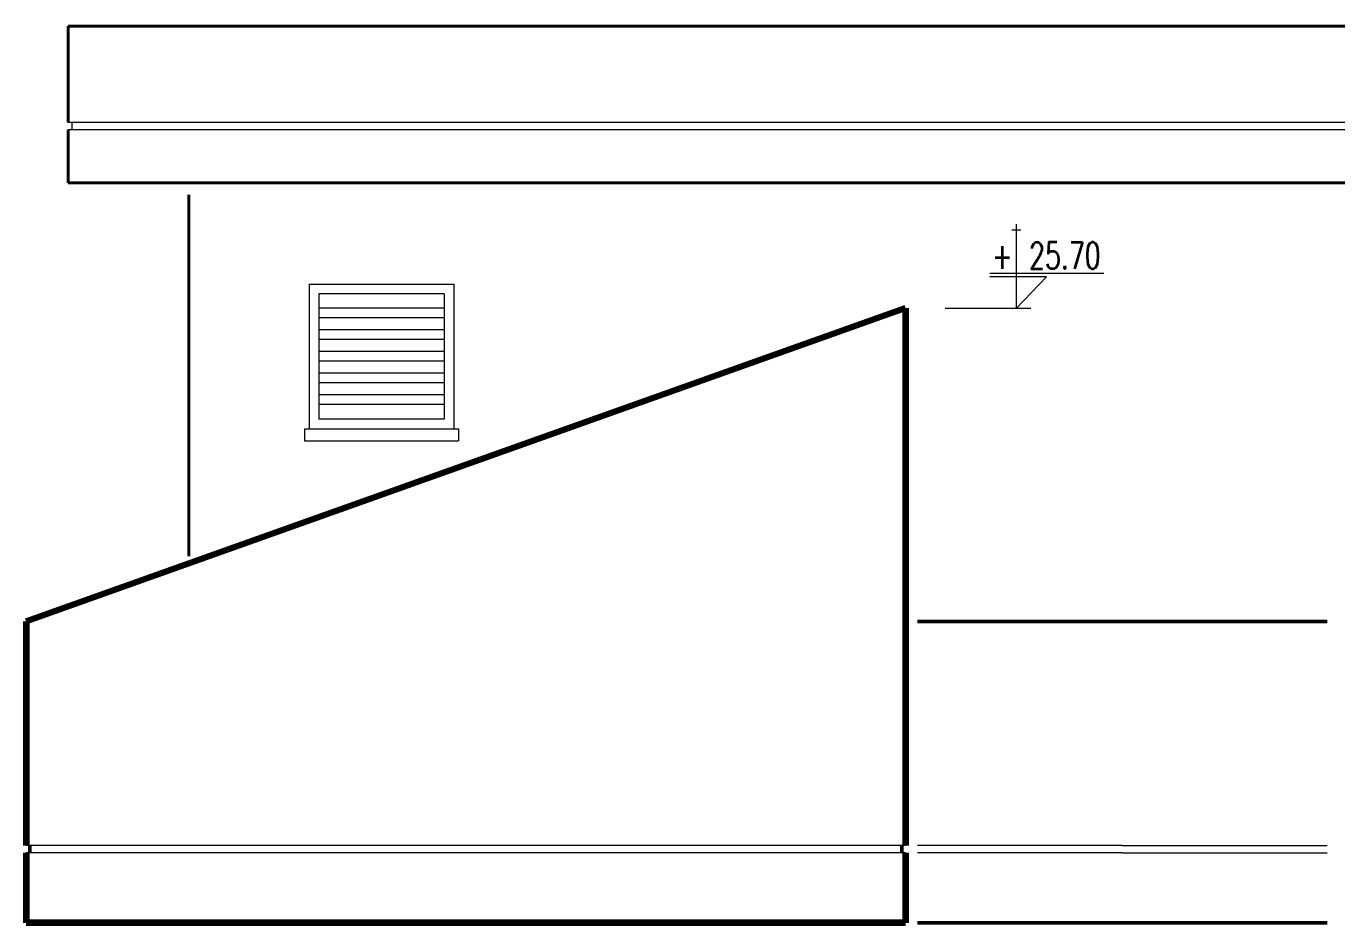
# Model space of a CAD drawing. Header units: millimetres. Extents: x 2016.56 to 2021.8, y 13721.83 to 13722.48.
# Drawn here: x 2020.0153 to 2020.1241, y 13722.3985 to 13722.4729 of the extents above; entities that cross this region are included whole.
import ezdxf

# ---------------------------------------------------------------- set-up
doc = ezdxf.new("R2010")
doc.units = ezdxf.units.MM
doc.layers.get('0').update_dxf_attribs({"lineweight": 20})
for name, color, linetype, lineweight in [('0.5', 200, 'Continuous', 50), ('1.2', 120, 'Continuous', 120), ('DUVAR', 4, 'Continuous', 40), ('PENCERE', 3, 'Continuous', 13), ('TEXT', 7, 'Continuous', 20)]:
    doc.layers.add(name, color=color, linetype=linetype, lineweight=lineweight)
doc.styles.get("Standard").update_dxf_attribs({"font": 'txt.shx', "width": 0.7, "height": 11})

msp = doc.modelspace()

# ---------------------------------------------------------------- linework, layer by layer
for p, q in [((2020.01911, 13722.46494), (2020.01911, 13722.46434)), ((2020.03881, 13722.45154), (2020.03881, 13722.43954)), ((2020.03881, 13722.45154), (2020.05081, 13722.45154)), ((2020.05081, 13722.45154), (2020.05081, 13722.43954)), ((2020.03841, 13722.43954), (2020.05121, 13722.43954)), ((2020.03841, 13722.43954), (2020.03841, 13722.43854)), ((2020.05121, 13722.43954), (2020.05121, 13722.43854)), ((2020.03841, 13722.43854), (2020.05121, 13722.43854)), ((2020.08831, 13722.40494), (2020.01531, 13722.40494)), ((2020.08831, 13722.40434), (2020.01531, 13722.40434))]:
    msp.add_line(p, q)
at = {"layer": '0.5'}
for p, q in [((2020.08931, 13722.42354), (2020.12331, 13722.42354)), ((2020.01561, 13722.40494), (2020.01561, 13722.40434)), ((2020.08801, 13722.40494), (2020.08801, 13722.40434)), ((2020.08931, 13722.39854), (2020.12331, 13722.39854))]:
    msp.add_line(p, q, dxfattribs=at)
at = {"layer": '1.2'}
for p, q in [((2020.08831, 13722.44954), (2020.01531, 13722.42354)), ((2020.08831, 13722.44954), (2020.08831, 13722.40494)), ((2020.01531, 13722.42354), (2020.01531, 13722.40494)), ((2020.01531, 13722.40434), (2020.01531, 13722.39854)), ((2020.08831, 13722.40434), (2020.08831, 13722.39854)), ((2020.08831, 13722.39854), (2020.01531, 13722.39854))]:
    msp.add_line(p, q, dxfattribs=at)
at = {"layer": 'DUVAR'}
for p, q in [((2020.01881, 13722.46494), (2020.01881, 13722.47294)), ((2020.01881, 13722.47294), (2020.16781, 13722.47294)), ((2020.01881, 13722.45994), (2020.01881, 13722.46434)), ((2020.16781, 13722.45994), (2020.01881, 13722.45994)), ((2020.02881, 13722.45894), (2020.02881, 13722.42895))]:
    msp.add_line(p, q, dxfattribs=at)
at = {"layer": 'PENCERE'}
for p, q in [((2020.16781, 13722.46494), (2020.01881, 13722.46494)), ((2020.16781, 13722.46434), (2020.01881, 13722.46434)), ((2020.05001, 13722.45074), (2020.03961, 13722.45074)), ((2020.03961, 13722.45074), (2020.03961, 13722.44034)), ((2020.05001, 13722.45074), (2020.05001, 13722.44034)), ((2020.05001, 13722.44954), (2020.03961, 13722.44954)), ((2020.05001, 13722.44874), (2020.03961, 13722.44874)), ((2020.05001, 13722.44774), (2020.03961, 13722.44774)), ((2020.05001, 13722.44694), (2020.03961, 13722.44694)), ((2020.05001, 13722.44594), (2020.03961, 13722.44594)), ((2020.05001, 13722.44514), (2020.03961, 13722.44514)), ((2020.05001, 13722.44414), (2020.03961, 13722.44414)), ((2020.05001, 13722.44334), (2020.03961, 13722.44334)), ((2020.05001, 13722.44234), (2020.03961, 13722.44234)), ((2020.05001, 13722.44154), (2020.03961, 13722.44154)), ((2020.05001, 13722.44034), (2020.03961, 13722.44034)), ((2020.10631, 13722.40494), (2020.08931, 13722.40494)), ((2020.10631, 13722.40494), (2020.12331, 13722.40494)), ((2020.10631, 13722.40434), (2020.08931, 13722.40434)), ((2020.10631, 13722.40434), (2020.12331, 13722.40434))]:
    msp.add_line(p, q, dxfattribs=at)
at = {"layer": 'TEXT'}
for p, q in [((2020.09713, 13722.45605), (2020.09788, 13722.45605)), ((2020.09752, 13722.44954), (2020.09752, 13722.4565)), ((2020.10477, 13722.45241), (2020.09531, 13722.45241)), ((2020.10001, 13722.45214), (2020.09531, 13722.45214)), ((2020.09752, 13722.44954), (2020.10001, 13722.45214)), ((2020.09161, 13722.44954), (2020.09871, 13722.44954))]:
    msp.add_line(p, q, dxfattribs=at)

# ---------------------------------------------------------------- texts
at = {"layer": 'TEXT', "width": 0.7}
msp.add_text('+ 25.70', height=0.0022, dxfattribs=at).set_placement((2020.09548, 13722.45281))

doc.saveas('drawing.dxf')
